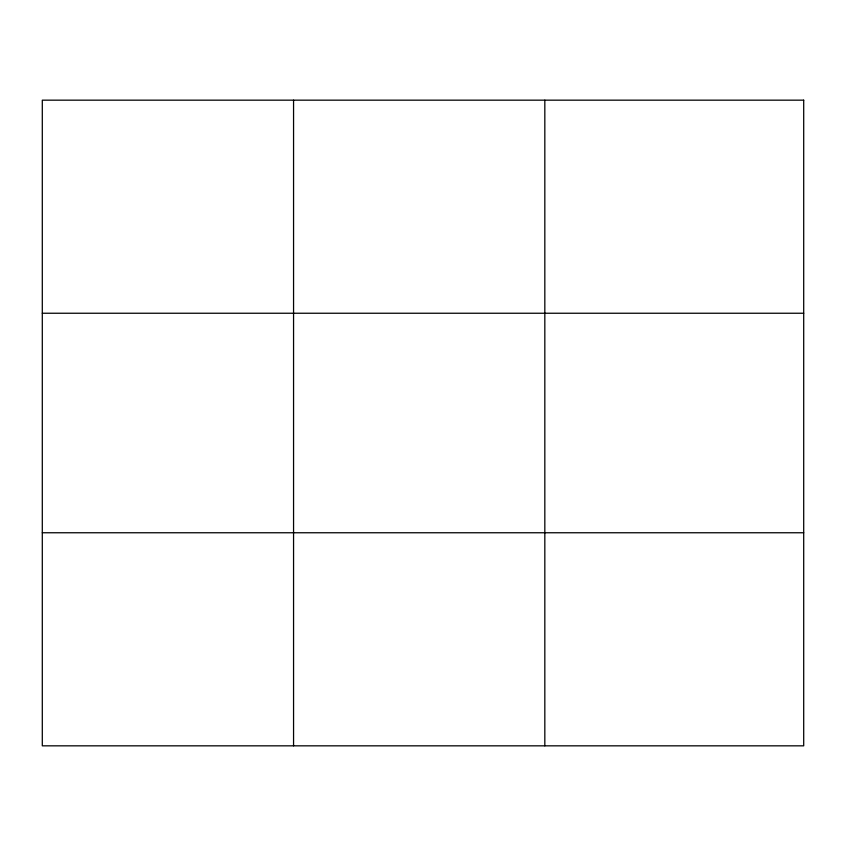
<?xml version="1.0" encoding="UTF-8"?>
<svg xmlns="http://www.w3.org/2000/svg" width="846" height="846" viewBox="0 0 846 846"><rect width="100%" height="100%" fill="white"/><g stroke="black" fill="none" stroke-linecap="round" stroke-linejoin="round"><path stroke-width="1.27" d="M293.562 100.166L293.562 745.834M544.824 100.166L544.824 745.834M42.3 313.242L803.7 313.242M42.3 532.758L803.7 532.758M803.7 100.166L803.7 745.834L42.3 745.834L42.3 100.166L803.7 100.166"/></g></svg>
